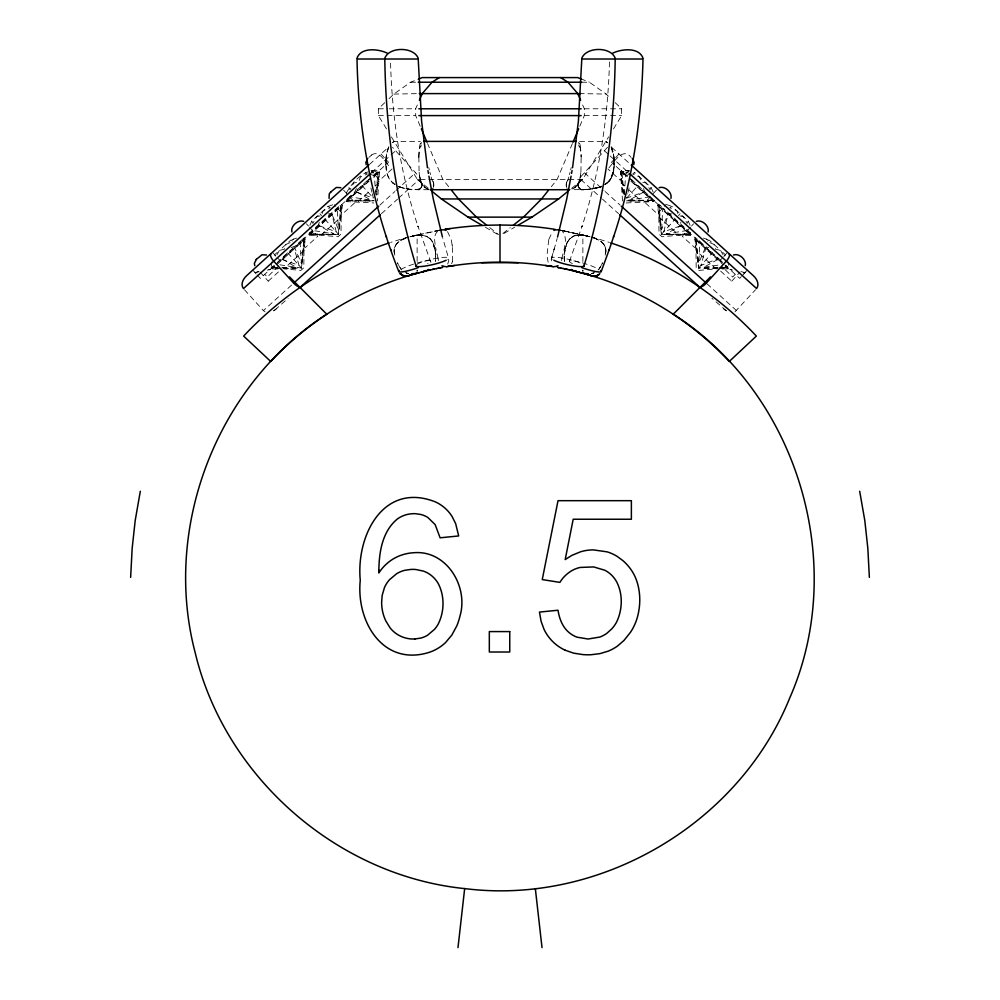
<?xml version="1.0" encoding="UTF-8"?>
<svg xmlns="http://www.w3.org/2000/svg" width="1000" height="1000" viewBox="0 0 1000 1000"><rect width="100%" height="100%" fill="white"/><g stroke="black" fill="none" stroke-linecap="round" stroke-linejoin="round"><path stroke-width="0.75" stroke-dasharray="5 3.75" d="M435.312 250.837L433.062 242.925L435.637 252.875L435.538 261.225M304 250.575L303.825 267.75L300.9 270.4L283.8 268.875L304 250.575L305.2 239.013L304.1 237.8L305.012 238.8L301.438 268.05L282.375 268.575M341.163 216.925L340.988 234.088L338.062 236.737L320.962 235.225L309.337 235.275L308.238 234.062L341.262 204.15L342.362 205.362L341.163 216.925L320.962 235.225M346.388 193.025C352.425 181.612 364.188 169 378.425 170.487L379.525 171.7L377.475 201.038M671.663 214L668.938 213.388L668.037 214.387L661.462 229.625L659.1 206.287L657.837 205.138L661.4 234.387L689.6 233.912L690.975 234.775L661.4 234.387L662.675 209.525L663.575 208.538L691.762 234.062L690.662 235.275L679.038 235.225L661.938 236.737L659.013 234.088L658.838 216.925L657.638 205.362L658.737 204.15L663.575 208.538M717.625 268.575L698.562 268.05L699.837 243.188L700.738 242.188L706.1 247.05L708.825 247.662M614.188 163.75L614.087 158.912L614.163 164.838L614.188 163.95M580.925 171.688L581.15 157.113M561.838 258.6C563.462 250.012 568.587 239.062 562.463 231.425M605.487 253.738C607.312 247.262 602.737 241.075 596.712 239.05M609.462 61.975C608 117.863 599.575 173.738 581.862 226.863L582.15 225.987L569.062 262.387M418.85 157.113L419.075 171.688M605.588 253.075C607.375 245.312 600.438 239.862 593.737 237.887M614.15 165.275L614.113 165.863M385.887 159.362L385.812 163.75M614.113 165.863L614.062 166.637M624.4 194.425L625.513 175.875L628.9 174.537M302.35 262.413L303.75 239.938L304.738 238.663M339.513 228.75L340.9 206.287L341.887 205L338.6 234.387L309.025 234.775L310.4 233.912L338.6 234.387L337.325 209.525L336.425 208.538M370.988 170.75L377.163 171.625L378.062 172.625L376.662 195.1L379.325 171.488L378.062 172.625L375.85 194.513M584.7 235.575C567.938 230.4 562.6 249.175 564.462 261.225M614.062 166.65L613.85 168.975M614.038 167.025L613.938 168.212M394.513 253.738C392.137 245.688 399.35 239.762 406.262 237.887M386.05 157.1L386.712 172.262A19.85 18.325 89.9 0 0 390.4 180.6L393.738 183.65M291.175 247.662L295.55 245.925L302.85 238.95L303.75 239.938L301.438 268.05L279.875 264.825M340 205.287L340.9 206.287L338.537 229.625L331.962 214.387L331.062 213.388L328.338 214M564.575 261.337L564.388 252.725M613.4 171.688C603.862 190.787 614.062 175.325 613.837 168.988M277.987 268.9L272.175 268.938L271.075 267.725L271.875 261.812M564.125 255.15L566.912 243M613.763 169.562L613.65 170.338M605.188 255.162L605.763 251.2M613.225 172.237A19.85 18.312 -89.8 0 1 609.6 180.6A19.85 18.337 89.8 0 0 613.225 172.25L613.95 157.1M398.775 186.513L400.35 187.138A47.488 43.837 -89.8 0 0 408.35 189.037C415.525 191.575 428.787 187.913 417.7 179.675M551.475 258.075L554.338 248.663L551.225 259.475L552.325 264.012M564.688 250.837L566.462 244.088M435.425 261.337L435.613 252.725M548.737 239.913L546.962 255.45L548.4 263.788M405.838 238.038C399.162 239.725 392.788 245.85 394.412 253.075M548.862 239.338L552.5 231.6M452.575 261.212L452.388 247.037M452.562 261.275L451.6 263.788M643.525 188.512L644.4 191.163L643.5 192.162L626.638 198.088L627.7 193.75M628.05 192.3L629.113 187.963M660 205.287L659.1 206.287L668.037 214.387L663.8 231.75L680.662 225.812L681.562 224.825L680.675 222.175M706.1 247.05L700.962 265.4L718.725 258.475L707.438 248.637L706.912 249.213L705.2 248.038L695.263 238.663L698.562 268.05L720.125 264.825M567.725 180.45L568.862 177.013M569.462 174.638L570.062 172.262M570.65 169.887L571.25 167.512M553.975 249.838L557.175 238.475M319.325 222.175L318.438 224.825L319.337 225.812L333.862 233.863L313.975 230.675L313.075 229.675M356.475 188.512L354.312 192.7L345.4 200.413L346.488 201.612L373.8 202.95M613.362 171.875L611.3 177.8L612.562 174.838M311.812 221.075L312.838 223.425L316.55 216.775L321.525 215.55L323.237 210.712L330.225 207.675L327.987 206.425L311.812 221.075L309.875 225.275M579.062 181.25L579.325 180.525L578.787 181.962M695.263 238.663L695.9 237.8L694.8 239.013L696 250.575L696.175 267.75L699.1 270.4L716.2 268.875L696 250.575M394.5 247.925L395.575 245.138M626.2 202.95L653.512 201.612L654.6 200.413L653.7 201.4L625.675 200.825M421.037 143.688L421.55 142.525M572.438 143.5L557.163 179.387L551.312 186.725M579.788 126.225L584.312 115.6L584.312 108.787L581.425 102.112M705.2 248.038L698.625 263.288L696.25 239.938L697.15 238.95L700.738 242.188M420.213 126.225L415.688 115.6L415.688 108.787L418.575 102.112M651.025 187.413L650 189.762L646.287 183.125L641.312 181.887L639.6 177.062L632.612 174.013L634.862 172.763L651.025 187.413L653.612 193.038M688.188 221.075L687.163 223.425L683.45 216.775L678.475 215.55L676.762 210.712L669.775 207.675L672.013 206.425L688.188 221.075L690.125 225.287M602.475 263.025L602.163 263.712M388.725 147.562C384.363 158.6 383.663 174.887 393.188 183.212M601.55 264.95L602.6 262.75M447.675 264.012L448.75 260.988L448.525 258.075L442.825 238.475M567.087 242.6L569.625 238.975L573.212 236.537L569.625 238.975M567.625 180.662L567.312 181.287M567.85 180.2L568.162 179.587M271.075 267.725L274.113 265.475M601.237 265.538L600.037 267.525M279.387 250.438L275.675 257.087L274.65 254.725L279.387 250.438L284.375 249.213L286.087 244.375L293.062 241.337L290.825 240.087L280.512 249.425M577.775 184.013L578.587 182.425L577.4 184.638A25.962 9.762 -89.3 0 1 576.688 185.725M280.887 268.6L271.975 268.712L274.513 265.9M309.5 232.925L310.4 233.912L340.9 206.287M374.325 200.825L346.188 201.112L369.125 180.725L368.225 179.725L355.6 191.163L371.025 200.212L373.387 200.475M378.062 172.625L374.487 175.875L373.088 176.75L372.562 176.163L378.425 170.487M571.625 188.35L582.65 179.387L608.638 136.862M613.513 128.887L621.625 115.6L621.625 108.787L614.875 102.362M302.85 238.95L304.212 238.075M600.438 266.925L599.412 268.412M599.975 267.625L599.562 268.212A12.837 11.85 -69.2 0 1 598.088 270.038M303.75 239.938L282.175 259.475L277.825 263.025L277.3 262.45L287.587 252.763L292.562 248.637L293.087 249.213M577.375 184.562A25.962 10 89.3 0 1 576.663 185.562L575.262 187.138A47.325 18.025 89.9 0 1 571.975 189.062L571.2 189.312M609.263 180.837L608.15 182.025L608.825 181.325M606.975 183.088L609.738 180.238L606.263 183.65M608.562 181.612L609.575 180.45M607.513 147.287L579.438 178.275L601.325 198.1M619 153.975L611.512 162.237L722.387 262.663M608.95 167.85C613.95 162.113 623.062 146.625 631.15 157.463M622.525 201.038L620.475 171.7L621.575 170.487L629.012 170.75L634.862 172.763M621.25 171.488L623.337 195.1L620.675 171.488L621.575 170.487L629.025 170.75L622.837 171.625L621.65 171.05M624.15 194.513L621.938 172.625L622.837 171.625L631.225 173.675M621.938 172.625L623.35 172.463L622.837 171.625M622.825 173.038L624.113 173.287L623.35 172.463M624.625 174.675L625.15 174.1L627.438 176.163L626.912 176.75L625.513 175.875L623.725 173.725M628.538 171.075L620.275 180.188L607.913 168.988M654.338 200.538L631.775 179.725L630.875 180.725L653.812 201.112M626.638 198.088L638.088 185.45M649.762 196.025L648.863 197.013L626.613 200.475M656.438 190.113L645.075 202.65L657.45 213.863L665.7 204.725M629.95 201.088L652.45 200.263L653.35 199.262M668.037 214.387L669.762 215.55L670.275 214.975M669.762 215.55L671.787 216.462M690.5 232.925L689.6 233.912L674.35 220.1L672.938 218.425L673.45 217.85M661.4 234.387L675.25 219.1M678.475 215.55L680.1 213.75M686.925 229.675L686.025 230.675L666.137 233.863L680.662 225.812M690.5 227.188L682.237 236.312L694.613 247.512L699.762 241.812M691.525 226.05L693.6 223.775M695.575 238.8L695.788 238.075M695.9 239.237L697.15 238.95M706.912 249.213L708.95 250.125M718.725 258.475L722.7 262.45L722.175 263.025L711.513 253.762L710.088 252.087L710.612 251.513M698.562 268.05L712.412 252.763M720.05 260.538L722.85 257.438M723.787 256.413L727.525 252.275M719.112 268.6L728.025 268.712L726.263 266.737L726.787 266.15L728.925 267.725L728.125 261.825M704.262 268.4L726.762 267.575L727.663 266.575M722.013 268.9L727.825 268.938L728.925 267.725M731.762 281.163L740.013 272.05M747.212 270.1L739.725 278.363L723.525 263.688M734.975 311.8L755.55 289.688M576.2 186.213L575.262 187.138M736.55 310.663L706.325 283.175M735.275 274.325L732.675 277L721.35 266.012M742.537 275.262L745.088 272.7L741.938 271.725M608.075 182.1L604.825 184.638L608.212 181.962M278.65 266.012L267.325 277L264.725 274.325M386.488 128.887L378.375 115.6L378.375 108.787L385.125 102.362M388.988 98.688L393.812 94.087L410.588 82.225L417.863 79.325M371.562 155.013C380.288 149.05 385.375 164.112 391.05 167.85M368.85 157.463L371.675 154.913M369.462 164.438L388.338 147.338M371.475 172.625L389.875 155.963M391.025 154.925L395.625 150.75M272.175 268.938L274.862 266.5M277.013 264.55L305.2 239.013M309.337 235.275L342.362 205.362M346.488 201.612L369.087 181.15M373.413 177.225L379.525 171.7M268.238 281.175L279.337 271.112M392.088 168.988L379.712 180.2L371.463 171.075M358.113 201.562L371 189.9M375.363 185.95L378.325 183.263M244.45 289.688L263.4 310.6L293.675 283.175M379.925 205.062L394.875 191.525M396.025 190.475L415.575 172.775M275 309.95L288.113 298.25M381.4 213.738L397.562 199.112M398.675 198.1L420.562 178.275L392.488 147.287M276.488 308.775L273.625 310.812M392.55 142.6L394.137 141.4L420.425 141.4M579.738 181.775L581.35 180.45M581.3 180.487C574.763 183.75 579.725 191.675 585.625 189.625M580.737 180.95L581.85 180.037M581.45 180.375L582.3 179.675M606.188 183.713L607.5 182.625L606.425 183.525M582.6 179.425L417.35 179.387L391.362 136.862M502.938 233.463L510.275 227.625M437.537 231.425C433.088 235.4 434.925 242.113 435.55 247.3M606.1 183.762L605 184.525L606.013 183.825M392.788 142.4L394.137 141.4M274.9 310.025L273.725 310.763M368.225 179.725L369.875 178.612M504 233.463L514.65 227.237M643.5 192.162L628.975 200.212L652.45 200.263M717.825 259.475L703.3 267.525L717.962 267.55M400.412 240.525L408.85 237.138M601.3 186.488L599.65 187.138A47.488 43.837 89.8 0 1 591.65 189.037L587.137 189.537M599.663 187.15A47.488 43.825 -89.8 0 1 591.65 189.037L602.263 186.05M600.6 186.775L599.9 187.037M327.987 206.425L333.825 204.412M296.675 238.062L290.825 240.087L293.738 239.075M594.663 272.525L591.825 273.488A18.4 16.95 -68.9 0 1 591.2 273.6M593.288 273.087L592.013 273.438M410 236.75L414.675 235.688M599.475 187.2L586.062 189.6M410.288 236.675L440.05 230.188M411.325 236.4L412.312 236.175M368.775 173.675L377.163 171.625M254.938 272.45L255.837 272.238M256.188 272.413L258.512 271.625M258.062 271.725L254.913 272.7L257.462 275.262M258.325 271.925L258.962 271.525M412.2 236.2C419.613 233.888 429.975 235.062 433.088 243M417.212 234.925L436.4 230.85M435.012 231.088L440.213 230.162M414.787 235.662L422.3 235.3M267.3 270.138L268.312 269.962M268.663 269.637L270.188 269.387M268.825 269.875L269.837 269.7M413.963 235.812L415.887 235.487M587.85 189.488L571.375 189.713M586.362 189.587L583.212 189.7M667.1 234.737L689.6 233.912M393.812 94.087L420.788 93.575M582.85 189.7L582.137 189.713M346.65 199.262L347.55 200.263L371.025 200.212L351.138 197.013L350.238 196.025M272.337 266.575L273.238 267.575L280.575 267.562M282.038 267.55L296.7 267.525L281.275 258.475M410.588 82.225L418.25 82.225M581.75 82.225L589.412 82.225L606.188 94.087L611.013 98.688M378.375 108.787L387.7 108.787M389.263 108.787L415.688 108.787M584.312 108.787L621.625 108.787M378.375 115.6L415.688 115.6M584.312 115.6L621.625 115.6M579.575 141.4L605.862 141.4L607.537 142.662L606.638 141.95M428.625 189.713C418.288 189.675 407.413 190.4 397.738 186.05M577.7 235.3L586.912 236M719.425 267.562L726.762 267.575M579.212 93.575L606.188 94.087M347.55 200.263L370.05 201.088M310.4 233.912L332.9 234.737M273.238 267.575L295.738 268.4M371.1 174.537L374.487 175.875L375.6 194.425M584.4 235.525L583.638 235.413L588.975 236.475M584.812 235.6L586.038 235.812M729.812 269.387L731.175 269.875M730.325 269.475L731.338 269.637M731.688 269.962L732.7 270.138M559.788 230.162L589.1 236.513M559.95 230.188L564.987 231.088M563.6 230.85L590 236.75M564.275 230.963L583.488 235.087M587.025 236.025L588.725 236.412M407.987 273.438L408.075 273.463A18.4 16.95 68.9 0 0 408.8 273.6M741.038 271.525L743.812 272.413M744.163 272.238L745.062 272.45M720.612 250.438L724.325 257.087L725.35 254.725L720.612 250.438L715.625 249.213L713.913 244.375L706.938 241.337L709.175 240.087L719.488 249.425M406.712 273.087L408.175 273.488L405.337 272.525M428.8 189.312L428.025 189.075A47.325 18.025 -89.9 0 1 424.725 187.237L423.325 185.637A25.962 10 -89.3 0 1 422.625 184.562M591.15 237.138L596.575 238.988M666.175 204.412L672.013 206.425M703.325 238.062L709.175 240.087L706.263 239.075M356.5 192.162L373.363 198.088L372.3 193.75M319.337 225.812L336.2 231.75L331.962 214.387M282.175 259.475L299.037 265.4L293.9 247.05M400.175 187.062L400.35 187.138A47.488 43.825 89.8 0 0 408.35 189.037M594.163 238.038L599.587 240.525M580.688 78.75L589.412 82.225M265.025 311.8L263.45 310.663M365.138 172.763L367.388 174.013L360.4 177.062L358.688 181.887L353.713 183.125L350 189.762L348.975 187.413M726.275 310.763L725.1 310.025M485.35 227.237L498.663 235.012M726.375 310.812L711.888 298.25M394.75 184.363L393.988 183.825M630.125 178.612L631.775 179.725M392.35 182.5L395.175 184.638M725 309.95L723.512 308.775M605.862 141.4L607.612 142.838M725.888 265.475L726.787 266.15M624.113 173.287L625.15 174.1M489.725 227.625L498.537 234.625M420.163 181.688L419.663 181.287L420.262 181.775M417.35 179.387L428.375 188.35M392.575 182.688L393.825 183.713M430.375 238.975L426.788 236.537L430.375 238.975L432.912 242.6M418.15 180.037L419.562 181.2M423.8 186.213L424.738 187.138M611.663 147.338L630.538 164.438M604.375 150.75L608.975 154.925M610.125 155.963L628.525 172.625M620.475 171.7L626.587 177.225M630.913 181.15L653.512 201.612M657.638 205.362L690.662 235.275M694.8 239.013L722.987 264.55M725.138 266.5L727.825 268.938M720.662 271.112L731.762 281.175M621.675 183.263L624.637 185.95M629 189.9L641.888 201.562M658.838 216.925L679.038 235.225M584.425 172.775L603.975 190.475M605.125 191.525L620.075 205.062M602.438 199.112L618.6 213.738M708.55 250.562L710.088 252.087M671.4 216.9L672.938 218.425M447.5 231.6L451.15 239.375M725.487 265.9L726.263 266.737M381 153.975L388.488 162.237L260.275 278.363L252.787 270.1M361.912 185.45L373.363 198.088M343.562 190.113L354.925 202.65L342.55 213.863L334.3 204.725M319.9 213.75L321.525 215.55M324.75 219.1L338.6 234.387M306.4 223.775L308.475 226.05M309.5 227.188L317.762 236.312L305.387 247.512L300.238 241.812M299.262 242.188L300.163 243.188L301.375 263.288L294.8 248.038M287.587 252.763L301.438 268.05M272.475 252.275L276.212 256.413M277.15 257.438L279.95 260.538M259.988 272.05L268.238 281.163M448.688 186.725L442.837 179.387L427.562 143.5M400.025 267.625L400.513 268.312A12.837 11.85 69.2 0 0 401.912 270.038M398.762 265.538L400.588 268.412M422.6 184.638L422.612 184.638A25.962 9.762 89.3 0 0 423.312 185.725M422.287 184.125L421.438 182.5L422.25 184.075M432.812 181.525L431.875 179.675M431.938 179.8L431.138 177.013M578.45 142.525L578.862 143.463M397.4 262.75L398.45 264.95M611.275 147.562L614.1 158.963M397.837 263.712L397.525 263.025M421.325 182.225L420.675 180.525L420.938 181.25M604.425 245.138L605.5 247.925M438.162 258.6L435.562 247.387M433.537 244.088L434.65 247.763M434.113 245.812L434.9 248.837M428.75 167.512L429.35 169.887M429.938 172.262L430.538 174.638M430.938 262.387L417.85 225.987L418.137 226.863C400.425 173.738 392 117.863 390.538 61.975M370.887 187.963L371.95 192.3M451.25 239.862L452.113 244.9M394.237 251.2L394.812 255.162M435.15 249.988L435.875 255.15M452.125 244.975L452.212 245.65M452.238 245.863L452.325 246.45M613.825 156.088L614.075 158.7M696.25 239.938L697.65 262.413M659.1 206.287L660.487 228.75M385.838 164.638L385.812 163.988M582.875 261.4L582.875 234.9A351.362 351.362 0 0 1 609.375 242.438M417.125 261.4L417.125 234.9A351.362 351.362 0 0 0 390.625 242.438M572.337 263.612A16.8 2.413 18.2 0 1 576.562 261.363A16.8 2.413 18.2 0 1 599.062 269.4M552.325 259.375A16.962 2.712 13.2 0 1 562.125 258.038A16.962 2.712 13.2 0 1 583.35 264.538M400.938 269.4A16.8 2.413 -18.2 0 1 423.438 261.363A16.8 2.413 -18.2 0 1 427.663 263.612M416.65 264.538A16.962 2.712 -13.2 0 1 437.875 258.038A16.962 2.712 -13.2 0 1 447.675 259.375M561.975 258.788A12.95 4.925 -78.8 0 1 561.3 260.575M573.162 236.363A20.5 19.363 -79.9 0 1 582.85 235.45M593.75 273A12.837 11.85 -69.2 0 1 592.025 273.55M438.7 260.575A12.95 4.925 78.8 0 1 438.025 258.788M417.15 235.45A20.5 19.363 79.9 0 1 426.838 236.363M407.975 273.55A12.837 11.85 69.2 0 1 406.25 273M578.387 186.637A4.237 3.962 -87.7 0 0 581.775 189.85A4.412 4.412 0 0 1 579.85 182.138M611.287 147.175A23.963 23.963 0 0 1 613.638 156.1M578.275 186.675A4.338 3.912 -83.2 0 1 579.425 182.013A4.338 4.013 89.9 0 0 578.225 186.6M579.85 146.137A24.962 9.513 -90 0 1 581.062 157.113M578.675 144.938A16.125 5.475 88.1 0 1 579.275 147.162M611.15 146.95A24.925 22.95 89.2 0 1 613.713 157.125A24.925 23 90 0 0 611.225 146.912M566.9 181.925A4.338 1.625 -89.9 0 0 566.425 186.612A4.237 1.75 -89.1 0 0 566.538 187.625M419.712 145.475A16.125 6.787 88 0 1 420.613 143.062M418.75 157.088A24.962 9.637 89.7 0 1 419.963 145.975M575.262 187.087A47.325 18.012 -89.9 0 1 571.975 189.013M433.188 181.675A4.338 1.837 -86.8 0 1 433.612 186.737M433.338 186.55A4.237 1.475 -89.1 0 1 433.237 187.35M421.525 186.537A4.237 3.85 -88 0 1 418.225 189.838A4.237 3.962 87.7 0 0 421.613 186.637M388.775 146.912A24.925 23 -90 0 0 386.213 157.113A24.925 22.95 -89.2 0 1 388.85 146.95M421.775 186.6A4.338 4.013 -89.9 0 0 420.625 181.962A4.338 3.912 83.2 0 1 421.725 186.675M418.938 157.113A24.962 9.513 90 0 1 420.15 146.137M420.725 147.162A16.125 5.475 -88.1 0 1 421.325 144.938M433.1 181.925A4.338 1.625 89.9 0 1 433.575 186.612A4.237 1.75 89.1 0 1 433.462 187.625M579.388 143.062A16.125 6.787 -88 0 1 580.288 145.475M580.037 145.975A24.962 9.637 -89.7 0 1 581.25 157.088M428.025 189.013A47.325 18.012 89.9 0 1 424.738 187.087M566.388 186.737A4.338 1.837 86.8 0 1 566.812 181.675M566.763 187.35A4.237 1.475 89.1 0 1 566.663 186.55M581.775 189.838A4.237 3.85 88 0 1 578.475 186.537M417.125 270.125L417.125 271.125L417.125 270.125M582.875 270.125L582.875 271.125L582.875 270.125M614.062 158.475L613.538 154.225L614.113 159.362L614.062 158.475M579.362 180.613A19.863 7.6 89.9 0 0 580.85 172.25A19.863 7.525 -89.9 0 1 579.362 180.588M419.15 172.237A19.863 7.525 89.9 0 0 420.637 180.588A19.863 7.6 -89.9 0 1 419.15 172.25"/><path stroke-width="1.5" d="M615.2 59.013C614.175 129.075 604.312 199.062 583.938 266.163M130.638 577.388L132.15 548.488L135.188 520.6L140.312 491.238M457.987 947.625L464.663 888.6C337.225 875.625 224.713 777.113 195.125 652.45C162.1 526.65 217.375 384.575 326.75 314.2L322.238 309.675M572.562 167.725L578.4 121.163L581.8 59.013L643 59.013C641.538 119.412 632.737 179.862 613.45 237.237M633.775 164.7L634.138 162.425L632.288 158.5M670.938 198.35C672.425 192.45 664.9 185.625 659.163 187.688M708.1 232.013C709.587 226.1 702.062 219.288 696.325 221.35M745.263 265.663C746.737 259.762 739.212 252.95 733.487 255M571.087 176.2L566.638 199.425L557.55 237.037M571.575 173.375L572.075 170.55M357 58.2C360.962 46.95 378.488 48.875 387.337 53.175M384.8 58.2C389.113 46.513 413.688 46.612 418.175 58.2M581.825 58.2C586.312 46.612 610.887 46.513 615.2 58.2M601.213 271.525L609.35 249.288M609.038 250.212L613.737 236.363M573 142.175L578.663 128.887M419.4 100.213L422.287 93.55L432.025 82.225L439.312 77.588M256.35 259.363L254.387 263.387L254.737 265.663M331.087 191.675L329.275 193.85L329.062 198.35M367.713 158.5L365.863 162.425L366.225 164.7M548.387 190.387L541.55 198.95L523.475 217.138L513.212 225.3M699.137 286.825A7.3 2.938 -47.8 0 0 706.287 283.15L726.263 261.163M677.763 309.675L673.25 314.188C797.262 393.125 848.975 563.812 789.6 698.288C738.637 824.3 599.412 905.675 464.675 888.575M678.275 309.163L710.525 276.863M599.862 273.625L597.325 275.538L593.362 276.188M256.238 259.462L262.013 254.775L266.512 255M330.562 192.15L336.325 187.463L340.838 187.688M368.762 165.062L246.65 275.663C243.25 278.663 240.188 284.488 243.463 288.587L370.325 173.663M273.738 261.163L293.675 283.175L378.775 206.1M300.8 286.75L380.25 214.788M517.975 225.3L531.962 217.138L558.6 198.95L567.612 191.612M450 265.538L447.725 266.512M612.663 53.175C621.512 48.875 639.038 46.95 643 58.2M428.688 269.475L427.5 270.05M556.725 266.325L553.587 266.737M418.587 79.037L422.225 77.588L577.775 77.588L581.413 79.037M426.4 270.512L422.013 271.975M439.487 230.413L441.138 229.988M408.113 275.85L409.688 275.375M408.387 275.775L409.425 275.45M421.938 272L423.162 271.663M410.112 275.25L410.875 275.025M417.125 273.25C361.438 288.438 310.175 319.325 270.725 361.463L243.637 336.075A351.362 351.362 0 0 1 389.162 242.925M410.812 275.05L413.862 274.163M413.675 274.212L416.5 273.425M422.062 271.938L421.238 272.188M416.425 273.438L419.263 272.7L415.55 273.438M419.613 272.613L421.425 272.1M422.75 271.762L425.775 271.012M423.237 271.637L425.238 271.15M424.988 271.2L426.562 270.825M426.875 270.75L428.387 270.387M428.363 270.4L429.137 270.212M428.825 270.287L429.55 270.125M429.275 270.188L429.963 270.025M429.75 270.075L430.462 269.913M430.4 269.925L432.762 269.4M432.625 269.425L433.3 269.288M433.162 269.312L433.963 269.137M433.638 269.212L436.75 268.55M436.637 268.575L438.1 268.275M438 268.3L438.713 268.15M438.65 268.175L439.65 267.975M439.588 267.987L440.75 267.762M440.475 267.812L442 267.525M441.875 267.538L442.675 267.387M446.775 266.7C480.688 260.912 515.525 260.688 549.5 266.087M450.5 266.087L454.625 265.45M444.762 229.387C481.3 223.612 518.7 223.612 555.237 229.387M445.337 229.3L450.163 228.575M415.15 273.5L411.625 273.8M446.375 266.75L443.275 266.325M569.525 189.625L567.913 189.713M442.113 229.85L444.188 229.85A20.188 8.85 83.3 0 1 446.125 230.438M414.925 638.975L420.825 638.075A25.838 25.838 0 0 0 427.488 635.275L434.425 629.438A30.2 30.2 0 0 0 438.125 624.225C444.487 611.788 444.762 595.875 438.188 583.462A28.588 28.588 0 0 0 435.538 579.65A29.388 29.388 0 0 0 432.35 576.35L431.213 575.4A26.75 26.75 0 0 0 423.488 571.125L415.938 569.525A37.55 37.55 0 0 0 411.037 569.412L404.925 570.275A28.8 28.8 0 0 0 396.675 573.688L389.562 579.65A29.675 29.675 0 0 0 384.475 587.55L382.188 595.337L381.625 602.375A43.163 43.163 0 0 0 385.812 620.9L390.075 627.837A29.213 29.213 0 0 0 397.312 634.388A30.038 30.038 0 0 0 414.938 638.987M481.575 262.7L518.425 262.7M406.637 276.188L402.425 275.438L400.138 273.625L402.675 275.538L404.012 276.012L400.138 273.625M419.288 93.6L580.712 93.6M418.25 82.225L581.75 82.225M418.812 108.787L581.188 108.787M418.812 115.6L581.188 115.6M423.562 141.4L576.438 141.4M430.363 189.713L569.637 189.713M432.388 191.612L441.4 198.95L558.6 198.95M441.4 198.95L468.038 217.138L531.962 217.138M432.088 189.713L430.475 189.625M588.375 273.8L584.85 273.5M557.888 229.85L555.85 229.85A20.188 8.85 -83.3 0 0 553.875 230.438M545.375 265.45L553.225 266.7M584.45 273.438L581.237 272.812M558.862 229.988L560.513 230.413M557.562 267.438L558.45 267.6M558.312 267.575L559.038 267.712M558.938 267.7L560.025 267.913M560.625 268.025L561.35 268.175M561.75 268.25L563.25 268.55M563.062 268.512L565 268.913M564.837 268.888L565.675 269.062M565.237 268.962L566.7 269.288M566.438 269.225L567.375 269.425M567.238 269.4L569.538 269.913M569.163 269.825L569.9 269.988M581.4 272.85L583.5 273.425M569.6 269.925L570.725 270.188M570.45 270.125L572.975 270.712M570.862 270.212L571.613 270.387M552.312 266.525L550 265.538M572.788 270.663L573.438 270.825M573.275 270.788L576.725 271.613M580.65 272.675L581.525 272.875M574.637 271.112L576.538 271.588M580.388 272.613L579.825 272.462M573.987 270.95L575.025 271.212M580.212 272.562L579.113 272.288M576.213 271.5L577.938 271.938M577.55 271.837L577.05 271.7M577.612 271.875L579.188 272.262M579.025 272.262L579.625 272.375M303.675 221.35C297.975 219.387 290.413 226.088 291.9 232.013M583.837 273.512L585.138 273.875M584.875 273.8L585.538 273.988M585.388 273.938L586.712 274.325M586.375 274.225L587.075 274.425M587.312 274.5L588.138 274.738M587.975 274.688L589.75 275.212M582.875 273.25C638.562 288.438 689.825 319.325 729.275 361.463L756.363 336.075A351.362 351.362 0 0 0 610.837 242.925M589.55 275.15L590.212 275.35M590.037 275.3L590.775 275.512M590.575 275.45L591.613 275.775M592.062 275.912L591.025 275.587M576.062 271.4L573.6 270.512M565.225 650.238L573.638 653.15L583 654.613A68.112 68.112 0 0 0 591.15 654.725L599.963 653.625L608.038 651.213A44.763 44.763 0 0 0 617.638 645.95L623.962 640.462L630.575 632.163A54.375 54.375 0 0 0 636.75 619.388C640.975 605.913 640.95 590.8 635.487 577.663A45.963 45.963 0 0 0 629.45 567.513L627.938 565.662A50.6 50.6 0 0 0 622.863 560.6L617.325 556.5A42.237 42.237 0 0 0 607.137 551.85L593.35 549.888A44.1 44.1 0 0 0 580.7 551.737L571.975 555.325L565.188 559.562L573.2 519.237L631.375 519.237L631.375 500.675L558.025 500.675L542.25 579.587L559.888 582.375A33.862 33.862 0 0 1 571.275 570.988A29.062 29.062 0 0 1 580.125 567.45L593.663 566.925L604.837 570.25A27.763 27.763 0 0 1 611.25 574.8A29.388 29.388 0 0 1 616.225 581.038C622.987 593.325 622.688 609.075 616.8 621.65A33.338 33.338 0 0 1 611.912 628.737L606.962 633.225A29.125 29.125 0 0 1 599.825 637.05L588.1 639.012L577.137 637.212A26.662 26.662 0 0 1 569.2 632.663C562.487 627.175 559.3 618.587 558.025 610.237L539.462 612.087L541.087 621.275L544.113 629.513A43.075 43.075 0 0 0 551.275 640.062A45.237 45.237 0 0 0 554.362 643.112A43.362 43.362 0 0 0 565.212 650.238M572.5 270.05L571.312 269.475M468.038 217.138L482.025 225.3M560.688 77.588L567.975 82.225L577.712 93.55L580.6 100.213M486.788 225.3L476.525 217.138L458.45 198.95L451.613 190.387M631.237 165.062L753.35 275.663C756.838 278.663 759.712 284.587 756.587 288.525L629.675 173.663M621.225 206.1L706.325 283.175M619.75 214.788L699.2 286.75M289.475 276.863L321.725 309.163M421.337 128.887L427 142.175M398.787 271.525C371.987 203.975 358.312 131.625 357.013 59.013L418.212 59.013L421.6 121.163L427.438 167.725M386.262 236.363L386.55 237.237M390.65 249.288L390.962 250.212M416.062 266.163C395.688 199.062 385.825 129.075 384.8 59.013M442.45 237.037L433.363 199.425L428.913 176.2M859.688 491.238L864.812 520.6L867.85 548.488L869.362 577.388M427.925 170.55L428.425 173.375M535.337 888.6L542.013 947.625M500 225.062L500 262.013M600.638 270.487A16.8 2.413 18.2 0 1 581.812 267.638M584.35 265.688A16.962 2.712 13.2 0 1 572.513 265.688A16.962 2.712 13.2 0 1 553.825 260.238M446.175 260.238A16.962 2.712 -13.2 0 1 427.488 265.688A16.962 2.712 -13.2 0 1 415.65 265.688M418.188 267.638A16.8 2.413 -18.2 0 1 399.363 270.487M558 265.688A12.95 4.925 -78.8 0 1 556.763 266.413M443.237 266.413A12.95 4.925 78.8 0 1 442 265.688M300.863 286.825A7.3 2.938 47.8 0 1 293.712 283.15M273.675 261.2A7.725 2.788 47.8 0 1 271 253.863M729 253.863A7.725 2.788 -47.8 0 1 726.325 261.2M567.9 189.862A4.237 1.75 -89.1 0 1 567.05 189.088M432.863 188.787A4.237 1.475 -89.1 0 1 432.1 189.825M417.125 272.45L417.125 273.175L417.125 272.45M582.875 272.45L582.875 273.175L582.875 272.45M378.875 570.163L378.837 572.987C384.412 564.275 393.038 557.55 403 554.625A44.35 44.35 0 0 1 413.438 552.75C446.512 549.663 468.85 586.613 459.913 616.312A57.587 57.587 0 0 1 456.7 626.087L451.838 635.05L445.65 642.45A42.925 42.925 0 0 1 438.15 648.2A44.25 44.25 0 0 1 429.588 652.225C383.212 667.075 355.962 621.788 360.262 580.275C355.95 535.538 383.413 481.538 435.262 501.838A38.55 38.55 0 0 1 452.175 516.663L455.662 523.663L458.688 535.95L440.112 537.812L435.15 524.612L427.837 517.475A24.162 24.162 0 0 0 420.763 514.462L415.475 513.7A31.325 31.325 0 0 0 411.863 513.75A28.25 28.25 0 0 0 397.775 518.675C382.475 530.837 379.075 551.763 378.875 570.163M598.812 274.637L597.325 275.538L598.812 274.637M597.575 275.438L595.988 276.012L597.575 275.438M596.188 275.975L593.288 276.175L596.188 275.975M406.712 276.175L403.812 275.975L406.712 276.175M509.75 631.587L489.325 631.587L489.325 652.013L509.75 652.013L509.75 631.587"/></g></svg>
